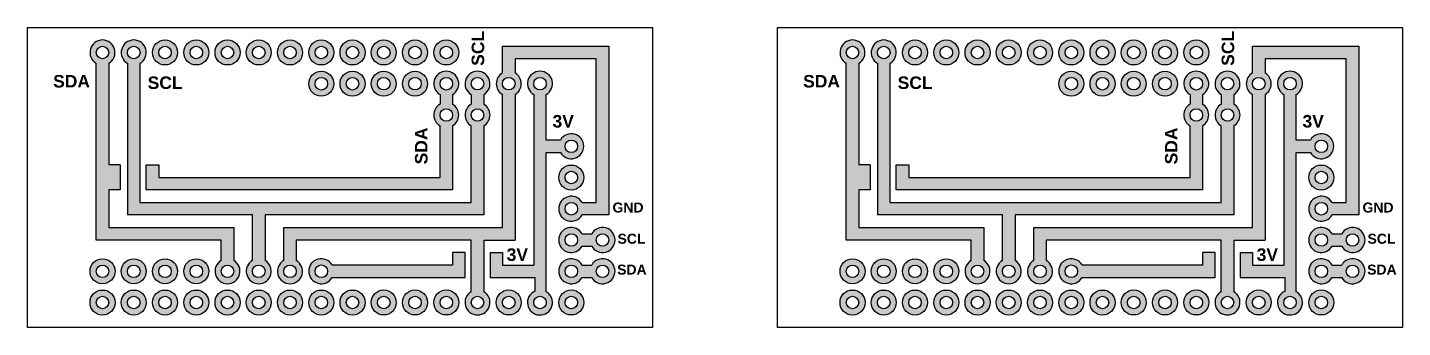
# Model space of a CAD drawing. Header units: millimetres. Extents: x 0 to 170, y -24 to 0.
# Drawn here: x 60 to 170, y -24 to 0 of the extents above; entities that cross this region are included whole.
import ezdxf

# ---------------------------------------------------------------- set-up
doc = ezdxf.new("R2010")
doc.units = ezdxf.units.MM
doc.layers.get('0').update_dxf_attribs({"lineweight": 25, "true_color": 0x000000})
doc.layers.add('b', color=7, linetype='Continuous', lineweight=25, true_color=0x000000)
doc.layers.add('text', color=7, linetype='Continuous', lineweight=25, true_color=0x000000)
doc.styles.add('textstyle10', font='')
doc.styles.add('textstyle11', font='')
doc.styles.add('textstyle12', font='')
doc.styles.add('textstyle13', font='')
doc.styles.add('textstyle14', font='')
doc.styles.add('textstyle15', font='')
doc.styles.add('textstyle16', font='')
doc.styles.add('textstyle17', font='')
doc.styles.add('textstyle18', font='')
doc.styles.add('textstyle19', font='')
doc.styles.add('textstyle2', font='')
doc.styles.add('textstyle3', font='')
doc.styles.add('textstyle4', font='')
doc.styles.add('textstyle5', font='')
doc.styles.add('textstyle6', font='')
doc.styles.add('textstyle7', font='')
doc.styles.add('textstyle8', font='')
doc.styles.add('textstyle9', font='')
doc.styles.get('textstyle10').set_extended_font_data('Liberation Sans', bold=True)
doc.styles.get('textstyle11').set_extended_font_data('Liberation Sans', bold=True)
doc.styles.get('textstyle12').set_extended_font_data('Liberation Sans', bold=True)
doc.styles.get('textstyle13').set_extended_font_data('Liberation Sans', bold=True)
doc.styles.get('textstyle14').set_extended_font_data('Liberation Sans', bold=True)
doc.styles.get('textstyle15').set_extended_font_data('Liberation Sans', bold=True)
doc.styles.get('textstyle16').set_extended_font_data('Liberation Sans', bold=True)
doc.styles.get('textstyle17').set_extended_font_data('Liberation Sans', bold=True)
doc.styles.get('textstyle18').set_extended_font_data('Liberation Sans', bold=True)
doc.styles.get('textstyle19').set_extended_font_data('Liberation Sans', bold=True)
doc.styles.get('textstyle2').set_extended_font_data('Liberation Sans', bold=True)
doc.styles.get('textstyle3').set_extended_font_data('Liberation Sans', bold=True)
doc.styles.get('textstyle4').set_extended_font_data('Liberation Sans', bold=True)
doc.styles.get('textstyle5').set_extended_font_data('Liberation Sans', bold=True)
doc.styles.get('textstyle6').set_extended_font_data('Liberation Sans', bold=True)
doc.styles.get('textstyle7').set_extended_font_data('Liberation Sans', bold=True)
doc.styles.get('textstyle8').set_extended_font_data('Liberation Sans', bold=True)
doc.styles.get('textstyle9').set_extended_font_data('Liberation Sans', bold=True)

msp = doc.modelspace()

# ---------------------------------------------------------------- hatches: boundary and pattern name
at = {"layer": 'b'}
h = msp.add_hatch(color=256, dxfattribs=at)
edge = h.paths.add_edge_path()
edge.add_line((94, -5.366025403784438), (94, -6.133974596215562))
edge.add_arc((93.5, -7), 1, 300, 60, ccw=False)
edge.add_line((94, -7.866025403784438), (94, -12.999999999999998))
edge.add_line((94, -12.999999999999996), (69.5, -12.999999999999998))
edge.add_line((69.5, -12.999999999999998), (69.5, -10.999999999999998))
edge.add_line((69.5, -10.999999999999998), (70.5, -10.999999999999998))
edge.add_line((70.5, -10.999999999999998), (70.5, -11.999999999999998))
edge.add_line((70.5, -11.999999999999998), (93, -11.999999999999996))
edge.add_line((93, -11.999999999999998), (93, -7.8660254037844375))
edge.add_arc((93.5, -7), 1, 120, 239.99999999999994, ccw=False)
edge.add_line((93, -6.133974596215562), (93, -5.366025403784438))
edge.add_arc((93.5, -4.5), 1, 300, 240, ccw=False)
edge = h.paths.add_edge_path()
edge.add_line((95.5, -17), (81.5, -17))
edge.add_line((81.5, -17), (81.5, -18.63397459621556))
edge.add_arc((81, -19.5), 1, 120.00000000000006, 60.00000000000023, ccw=False)
edge.add_line((80.5, -18.633974596215563), (80.5, -15.999999999999998))
edge.add_line((80.5, -15.999999999999998), (98, -15.999999999999998))
edge.add_line((98, -15.999999999999998), (98, -5.3660254037844375))
edge.add_arc((98.5, -4.499999999999999), 1, 119.99999999999997, 239.99999999999983, ccw=False)
edge.add_line((98, -3.6339745962155607), (98, -1.4999999999999998))
edge.add_line((98, -1.4999999999999998), (106.5, -1.4999999999999998))
edge.add_line((106.5, -1.4999999999999998), (106.5, -14.999999999999998))
edge.add_line((106.5, -14.999999999999998), (104.36602540378443, -14.999999999999998))
edge.add_arc((103.5, -14.5), 1, 30.00000000000034, 330.0000000000001, ccw=False)
edge.add_line((104.36602540378442, -13.999999999999996), (105.5, -14))
edge.add_line((105.5, -14), (105.5, -2.5))
edge.add_line((105.5, -2.5), (99, -2.5))
edge.add_line((99, -2.5), (99, -3.6339745962155603))
edge.add_arc((98.5, -4.499999999999999), 1, 300, 60, ccw=False)
edge.add_line((99, -5.3660254037844375), (99, -17))
edge.add_line((99, -17), (96.5, -17))
edge.add_line((96.5, -17), (96.5, -21.133974596215555))
edge.add_arc((96, -21.999999999999996), 1, 120.00000000000006, 60.00000000000006, ccw=False)
edge.add_line((95.5, -21.13397459621556), (95.5, -17))
edge = h.paths.add_edge_path()
edge.add_line((79, -14.999999999999996), (79, -18.633974596215563))
edge.add_arc((78.5, -19.5), 1, 120.00000000000006, 59.999999999999886, ccw=False)
edge.add_line((78, -18.633974596215563), (78, -15.499999999999998))
edge.add_line((78, -15.499999999999998), (78, -14.999999999999998))
edge.add_line((78, -14.999999999999998), (68, -14.999999999999996))
edge.add_line((68, -14.999999999999998), (68, -2.866025403784438))
edge.add_arc((68.5, -2), 1, 299.99999999999994, 239.99999999999994, ccw=False)
edge.add_line((69, -2.8660254037843895), (69, -13.999999999999998))
edge.add_line((69, -13.999999999999998), (95.5, -13.999999999999998))
edge.add_line((95.5, -13.999999999999998), (95.5, -7.86602540378444))
edge.add_arc((96, -6.999999999999999), 1, 120, 239.99999999999994, ccw=False)
edge.add_line((95.5, -6.133974596215561), (95.5, -5.3660254037844375))
edge.add_arc((96, -4.499999999999999), 1, 300, 240, ccw=False)
edge.add_line((96.5, -5.3660254037844375), (96.5, -6.133974596215561))
edge.add_arc((96, -6.999999999999999), 1, 300, 60, ccw=False)
edge.add_line((96.5, -7.866025403784437), (96.5, -14.999999999999998))
edge.add_line((96.5, -14.999999999999998), (79, -14.999999999999998))
edge = h.paths.add_edge_path()
edge.add_arc((76, -19.5), 1, 120.00000000000011, 59.999999999999964)
edge.add_line((76.5, -18.633974596215563), (76.5, -15.999999999999998))
edge.add_line((76.5, -15.999999999999998), (66.5, -15.999999999999998))
edge.add_line((66.5, -15.999999999999998), (66.5, -12.999999999999996))
edge.add_line((66.5, -12.999999999999998), (67.4, -12.999999999999998))
edge.add_line((67.4, -12.999999999999998), (67.4, -10.999999999999998))
edge.add_line((67.4, -10.999999999999998), (66.5, -10.999999999999998))
edge.add_line((66.5, -10.999999999999998), (66.5, -2.866025403784438))
edge.add_arc((66, -2), 1, 300, 239.99999999999994)
edge.add_line((65.5, -2.8660254037844286), (65.5, -17))
edge.add_line((65.5, -17), (75.5, -17))
edge.add_line((75.5, -17), (75.5, -18.633974596215563))
edge = h.paths.add_edge_path()
edge.add_line((94, -18), (94, -19))
edge.add_line((94, -19), (84.36602540378442, -19))
edge.add_arc((83.5, -19.499999999999996), 1, 29.999999999999954, 329.99999999999983)
edge.add_line((84.36602540378443, -20), (95, -20))
edge.add_line((95, -20), (95, -18))
edge.add_line((95, -18), (94, -18))
edge = h.paths.add_edge_path()
edge.add_arc((66, -22), 1, 0, 360)
edge = h.paths.add_edge_path()
edge.add_arc((68.5, -22), 0.5, 0, 360)
edge = h.paths.add_edge_path()
edge.add_arc((68.5, -1.9999999999999998), 0.5, 0, 360)
edge = h.paths.add_edge_path()
edge.add_arc((66, -22), 0.5, 0, 360)
edge = h.paths.add_edge_path()
edge.add_arc((66, -2), 0.5, 0, 360)
edge = h.paths.add_edge_path()
edge.add_arc((78.5, -22), 0.5, 0, 360)
edge = h.paths.add_edge_path()
edge.add_arc((78.5, -1.999999999999999), 0.5, 0, 360)
edge = h.paths.add_edge_path()
edge.add_arc((76, -22), 0.5, 0, 360)
edge = h.paths.add_edge_path()
edge.add_arc((76, -1.9999999999999991), 0.5, 0, 360)
edge = h.paths.add_edge_path()
edge.add_arc((73.5, -22), 0.5, 0, 360)
edge = h.paths.add_edge_path()
edge.add_arc((73.5, -1.9999999999999993), 0.5, 0, 360)
edge = h.paths.add_edge_path()
edge.add_arc((71, -22), 0.5, 0, 360)
edge = h.paths.add_edge_path()
edge.add_arc((71, -1.9999999999999996), 0.5, 0, 360)
edge = h.paths.add_edge_path()
edge.add_line((98, -19), (100.5, -19))
edge.add_line((100.5, -19), (100.5, -5.366025403784433))
edge.add_arc((101, -4.499999999999998), 1, 299.99999999999955, 239.99999999999955, ccw=False)
edge.add_line((101.5, -5.3660254037844375), (101.5, -9))
edge.add_line((101.5, -9), (102.63397459621555, -9))
edge.add_arc((103.5, -9.5), 1, 209.99999999999991, 150.00000000000006, ccw=False)
edge.add_line((102.63397459621555, -10), (101.5, -10))
edge.add_line((101.5, -10), (101.5, -20))
edge.add_line((101.5, -20), (101.5, -21.13397459621556))
edge.add_arc((101, -21.999999999999996), 1, 113.57817847820218, 60, ccw=False)
edge.add_line((100.6, -21.08348486100883), (100.6, -20))
edge.add_line((100.6, -19.999999999999996), (97, -20))
edge.add_line((97, -20), (97, -18))
edge.add_line((97, -18), (98, -18))
edge.add_line((98, -18), (98, -19))
edge = h.paths.add_edge_path()
edge.add_arc((103.5, -21.999999999999996), 1, 0, 360)
edge = h.paths.add_edge_path()
edge.add_arc((98.5, -21.999999999999996), 1, 0, 360)
edge = h.paths.add_edge_path()
edge.add_arc((96, -6.999999999999999), 0.5, 0, 360)
edge = h.paths.add_edge_path()
edge.add_arc((73.5, -22), 1, 0, 360)
edge = h.paths.add_edge_path()
edge.add_arc((71, -22), 1, 0, 360)
edge = h.paths.add_edge_path()
edge.add_arc((68.5, -22), 1, 0, 360)
edge = h.paths.add_edge_path()
edge.add_arc((93.5, -1.9999999999999973), 1, 0, 360)
edge = h.paths.add_edge_path()
edge.add_arc((106, -19.5), 1, 209.99999999999994, 150.00000000000009)
edge.add_line((105.13397459621555, -19), (104.36602540378443, -19))
edge.add_arc((103.5, -19.5), 1, 29.99999999999993, 330.00000000000006)
edge.add_line((104.36602540378443, -20), (105.13397459621555, -20))
edge = h.paths.add_edge_path()
edge.add_arc((91, -1.9999999999999978), 1, 0, 360)
edge = h.paths.add_edge_path()
edge.add_arc((88.5, -1.9999999999999982), 1, 0, 360)
edge = h.paths.add_edge_path()
edge.add_arc((106, -17), 1, 209.99999999999994, 150.00000000000009)
edge.add_line((105.13397459621555, -16.5), (104.36602540378443, -16.5))
edge.add_arc((103.5, -17), 1, 29.99999999999993, 330.00000000000006)
edge.add_line((104.36602540378443, -17.5), (105.13397459621555, -17.5))
edge = h.paths.add_edge_path()
edge.add_arc((86, -1.9999999999999982), 1, 0, 360)
edge = h.paths.add_edge_path()
edge.add_arc((93.5, -21.999999999999996), 1, 0, 360)
edge = h.paths.add_edge_path()
edge.add_arc((91, -21.999999999999996), 1, 0, 360)
edge = h.paths.add_edge_path()
edge.add_arc((88.5, -21.999999999999996), 1, 0, 360)
edge = h.paths.add_edge_path()
edge.add_arc((86, -22), 1, 0, 360)
edge = h.paths.add_edge_path()
edge.add_arc((83.5, -22), 1, 0, 360)
edge = h.paths.add_edge_path()
edge.add_arc((81, -22), 1, 0, 360)
edge = h.paths.add_edge_path()
edge.add_arc((78.5, -22), 1, 0, 360)
edge = h.paths.add_edge_path()
edge.add_arc((76, -22), 1, 0, 360)
edge = h.paths.add_edge_path()
edge.add_arc((106, -17), 0.5, 0, 360)
edge = h.paths.add_edge_path()
edge.add_arc((106, -19.5), 0.5, 0, 360)
edge = h.paths.add_edge_path()
edge.add_arc((103.5, -21.999999999999996), 0.5, 0, 360)
edge = h.paths.add_edge_path()
edge.add_arc((83.5, -1.9999999999999982), 1, 0, 360)
edge = h.paths.add_edge_path()
edge.add_arc((81, -1.9999999999999987), 1, 0, 360)
edge = h.paths.add_edge_path()
edge.add_arc((78.5, -1.9999999999999991), 1, 0, 360)
edge = h.paths.add_edge_path()
edge.add_arc((76, -1.9999999999999991), 1, 0, 360)
edge = h.paths.add_edge_path()
edge.add_arc((73.5, -1.9999999999999991), 1, 0, 360)
edge = h.paths.add_edge_path()
edge.add_arc((71, -1.9999999999999996), 1, 0, 360)
edge = h.paths.add_edge_path()
edge.add_arc((88.5, -21.999999999999996), 0.5, 0, 360)
edge = h.paths.add_edge_path()
edge.add_arc((88.5, -1.999999999999998), 0.5, 0, 360)
edge = h.paths.add_edge_path()
edge.add_arc((86, -22), 0.5, 0, 360)
edge = h.paths.add_edge_path()
edge.add_arc((86, -1.9999999999999982), 0.5, 0, 360)
edge = h.paths.add_edge_path()
edge.add_arc((83.5, -22), 0.5, 0, 360)
edge = h.paths.add_edge_path()
edge.add_arc((83.5, -1.9999999999999984), 0.5, 0, 360)
edge = h.paths.add_edge_path()
edge.add_arc((81, -22), 0.5, 0, 360)
edge = h.paths.add_edge_path()
edge.add_arc((81, -1.9999999999999987), 0.5, 0, 360)
edge = h.paths.add_edge_path()
edge.add_arc((101, -21.999999999999996), 0.5, 0, 360)
edge = h.paths.add_edge_path()
edge.add_arc((98.5, -21.999999999999996), 0.5, 0, 360)
edge = h.paths.add_edge_path()
edge.add_arc((96, -21.999999999999996), 0.5, 0, 360)
edge = h.paths.add_edge_path()
edge.add_arc((93.5, -21.999999999999996), 0.5, 0, 360)
edge = h.paths.add_edge_path()
edge.add_arc((93.5, -1.9999999999999976), 0.5, 0, 360)
edge = h.paths.add_edge_path()
edge.add_arc((91, -21.999999999999996), 0.5, 0, 360)
edge = h.paths.add_edge_path()
edge.add_arc((91, -1.9999999999999978), 0.5, 0, 360)
edge = h.paths.add_edge_path()
edge.add_arc((103.5, -9.5), 0.5, 0, 360)
edge = h.paths.add_edge_path()
edge.add_arc((103.5, -12), 0.5, 0, 360)
edge = h.paths.add_edge_path()
edge.add_arc((103.5, -14.5), 0.5, 0, 360)
edge = h.paths.add_edge_path()
edge.add_arc((103.5, -17), 0.5, 0, 360)
edge = h.paths.add_edge_path()
edge.add_arc((103.5, -19.5), 0.5, 0, 360)
edge = h.paths.add_edge_path()
edge.add_arc((103.5, -12), 1, 0, 360)
edge = h.paths.add_edge_path()
edge.add_arc((73.5, -19.5), 1, 0, 360)
edge = h.paths.add_edge_path()
edge.add_arc((71, -19.5), 1, 0, 360)
edge = h.paths.add_edge_path()
edge.add_arc((68.5, -19.5), 1, 0, 360)
edge = h.paths.add_edge_path()
edge.add_arc((68.5, -19.5), 0.5, 0, 360)
edge = h.paths.add_edge_path()
edge.add_arc((91, -4.499999999999999), 1, 0, 360)
edge = h.paths.add_edge_path()
edge.add_arc((88.5, -4.499999999999999), 1, 0, 360)
edge = h.paths.add_edge_path()
edge.add_arc((86, -4.5), 1, 0, 360)
edge = h.paths.add_edge_path()
edge.add_arc((66, -19.5), 1, 0, 360)
edge = h.paths.add_edge_path()
edge.add_arc((66, -19.5), 0.5, 0, 360)
edge = h.paths.add_edge_path()
edge.add_arc((78.5, -19.5), 0.5, 0, 360)
edge = h.paths.add_edge_path()
edge.add_arc((76, -19.5), 0.5, 0, 360)
edge = h.paths.add_edge_path()
edge.add_arc((73.5, -19.5), 0.5, 0, 360)
edge = h.paths.add_edge_path()
edge.add_arc((71, -19.5), 0.5, 0, 360)
edge = h.paths.add_edge_path()
edge.add_arc((83.5, -19.499999999999996), 0.5, 0, 360)
edge = h.paths.add_edge_path()
edge.add_arc((81, -19.5), 0.5, 0, 360)
edge = h.paths.add_edge_path()
edge.add_arc((86, -4.5), 0.5, 0, 360)
edge = h.paths.add_edge_path()
edge.add_arc((93.5, -4.5), 0.5, 0, 360)
edge = h.paths.add_edge_path()
edge.add_arc((93.5, -7), 0.5, 0, 360)
edge = h.paths.add_edge_path()
edge.add_arc((83.5, -4.5), 1, 0, 360)
edge = h.paths.add_edge_path()
edge.add_arc((83.5, -4.5), 0.5, 0, 360)
edge = h.paths.add_edge_path()
edge.add_arc((96, -4.499999999999999), 0.5, 0, 360)
edge = h.paths.add_edge_path()
edge.add_arc((91, -4.499999999999999), 0.5, 0, 360)
edge = h.paths.add_edge_path()
edge.add_arc((88.5, -4.499999999999999), 0.5, 0, 360)
edge = h.paths.add_edge_path()
edge.add_arc((101, -4.499999999999998), 0.5, 0, 360)
edge = h.paths.add_edge_path()
edge.add_arc((98.5, -4.499999999999999), 0.5, 0, 360)
h = msp.add_hatch(color=256, dxfattribs=at)
edge = h.paths.add_edge_path()
edge.add_line((154, -5.366025403784438), (154, -6.133974596215562))
edge.add_arc((153.5, -7), 1, 300, 60, ccw=False)
edge.add_line((154, -7.866025403784438), (154, -12.999999999999998))
edge.add_line((154, -12.999999999999996), (129.5, -12.999999999999998))
edge.add_line((129.5, -12.999999999999998), (129.5, -10.999999999999998))
edge.add_line((129.5, -10.999999999999998), (130.5, -10.999999999999998))
edge.add_line((130.5, -10.999999999999998), (130.5, -11.999999999999998))
edge.add_line((130.5, -11.999999999999998), (153, -11.999999999999996))
edge.add_line((153, -11.999999999999998), (153, -7.8660254037844375))
edge.add_arc((153.5, -7), 1, 120, 239.99999999999994, ccw=False)
edge.add_line((153, -6.133974596215562), (153, -5.366025403784438))
edge.add_arc((153.5, -4.5), 1, 300, 240, ccw=False)
edge = h.paths.add_edge_path()
edge.add_line((155.5, -17), (141.5, -17))
edge.add_line((141.5, -17), (141.5, -18.63397459621556))
edge.add_arc((141, -19.5), 1, 120.00000000000006, 60.00000000000023, ccw=False)
edge.add_line((140.5, -18.633974596215563), (140.5, -15.999999999999998))
edge.add_line((140.5, -15.999999999999998), (158, -15.999999999999998))
edge.add_line((158, -15.999999999999998), (158, -5.3660254037844375))
edge.add_arc((158.5, -4.499999999999999), 1, 119.99999999999997, 239.99999999999983, ccw=False)
edge.add_line((158, -3.6339745962155607), (158, -1.4999999999999998))
edge.add_line((158, -1.4999999999999998), (166.5, -1.4999999999999998))
edge.add_line((166.5, -1.4999999999999998), (166.5, -14.999999999999998))
edge.add_line((166.5, -14.999999999999998), (164.36602540378442, -14.999999999999998))
edge.add_arc((163.5, -14.5), 1, 30.00000000000034, 330.0000000000001, ccw=False)
edge.add_line((164.36602540378442, -13.999999999999996), (165.5, -14))
edge.add_line((165.5, -14), (165.5, -2.5))
edge.add_line((165.5, -2.5), (159, -2.5))
edge.add_line((159, -2.5), (159, -3.6339745962155603))
edge.add_arc((158.5, -4.499999999999999), 1, 300, 60, ccw=False)
edge.add_line((159, -5.3660254037844375), (159, -17))
edge.add_line((159, -17), (156.5, -17))
edge.add_line((156.5, -17), (156.5, -21.133974596215555))
edge.add_arc((156, -21.999999999999996), 1, 120.00000000000006, 60.00000000000006, ccw=False)
edge.add_line((155.5, -21.13397459621556), (155.5, -17))
edge = h.paths.add_edge_path()
edge.add_line((139, -14.999999999999996), (139, -18.633974596215563))
edge.add_arc((138.5, -19.5), 1, 120.00000000000006, 59.999999999999886, ccw=False)
edge.add_line((138, -18.633974596215563), (138, -15.499999999999998))
edge.add_line((138, -15.499999999999998), (138, -14.999999999999998))
edge.add_line((138, -14.999999999999998), (128, -14.999999999999996))
edge.add_line((128, -14.999999999999998), (128, -2.866025403784438))
edge.add_arc((128.5, -2), 1, 299.99999999999994, 239.99999999999994, ccw=False)
edge.add_line((129, -2.8660254037843895), (129, -13.999999999999998))
edge.add_line((129, -13.999999999999998), (155.5, -13.999999999999998))
edge.add_line((155.5, -13.999999999999998), (155.5, -7.86602540378444))
edge.add_arc((156, -6.999999999999999), 1, 120, 239.99999999999994, ccw=False)
edge.add_line((155.5, -6.133974596215561), (155.5, -5.3660254037844375))
edge.add_arc((156, -4.499999999999999), 1, 300, 240, ccw=False)
edge.add_line((156.5, -5.3660254037844375), (156.5, -6.133974596215561))
edge.add_arc((156, -6.999999999999999), 1, 300, 60, ccw=False)
edge.add_line((156.5, -7.866025403784437), (156.5, -14.999999999999998))
edge.add_line((156.5, -14.999999999999998), (139, -14.999999999999998))
edge = h.paths.add_edge_path()
edge.add_arc((136, -19.5), 1, 120.00000000000011, 59.999999999999964)
edge.add_line((136.5, -18.633974596215563), (136.5, -15.999999999999998))
edge.add_line((136.5, -15.999999999999998), (126.5, -15.999999999999998))
edge.add_line((126.5, -15.999999999999998), (126.5, -12.999999999999996))
edge.add_line((126.5, -12.999999999999998), (127.4, -12.999999999999998))
edge.add_line((127.4, -12.999999999999998), (127.4, -10.999999999999998))
edge.add_line((127.4, -10.999999999999998), (126.5, -10.999999999999998))
edge.add_line((126.5, -10.999999999999998), (126.5, -2.866025403784438))
edge.add_arc((126, -2), 1, 300, 239.99999999999994)
edge.add_line((125.5, -2.8660254037844286), (125.5, -17))
edge.add_line((125.5, -17), (135.5, -17))
edge.add_line((135.5, -17), (135.5, -18.633974596215563))
edge = h.paths.add_edge_path()
edge.add_line((154, -18), (154, -19))
edge.add_line((154, -19), (144.36602540378442, -19))
edge.add_arc((143.5, -19.499999999999996), 1, 29.999999999999954, 329.99999999999983)
edge.add_line((144.36602540378445, -20), (155, -20))
edge.add_line((155, -20), (155, -18))
edge.add_line((155, -18), (154, -18))
edge = h.paths.add_edge_path()
edge.add_arc((126, -22), 1, 0, 360)
edge = h.paths.add_edge_path()
edge.add_arc((128.5, -22), 0.5, 0, 360)
edge = h.paths.add_edge_path()
edge.add_arc((128.5, -1.9999999999999998), 0.5, 0, 360)
edge = h.paths.add_edge_path()
edge.add_arc((126, -22), 0.5, 0, 360)
edge = h.paths.add_edge_path()
edge.add_arc((126, -2), 0.5, 0, 360)
edge = h.paths.add_edge_path()
edge.add_arc((138.5, -22), 0.5, 0, 360)
edge = h.paths.add_edge_path()
edge.add_arc((138.5, -1.999999999999999), 0.5, 0, 360)
edge = h.paths.add_edge_path()
edge.add_arc((136, -22), 0.5, 0, 360)
edge = h.paths.add_edge_path()
edge.add_arc((136, -1.9999999999999991), 0.5, 0, 360)
edge = h.paths.add_edge_path()
edge.add_arc((133.5, -22), 0.5, 0, 360)
edge = h.paths.add_edge_path()
edge.add_arc((133.5, -1.9999999999999993), 0.5, 0, 360)
edge = h.paths.add_edge_path()
edge.add_arc((131, -22), 0.5, 0, 360)
edge = h.paths.add_edge_path()
edge.add_arc((131, -1.9999999999999996), 0.5, 0, 360)
edge = h.paths.add_edge_path()
edge.add_line((158, -19), (160.5, -19))
edge.add_line((160.5, -19), (160.5, -5.366025403784433))
edge.add_arc((161, -4.499999999999998), 1, 299.99999999999955, 239.99999999999955, ccw=False)
edge.add_line((161.5, -5.3660254037844375), (161.5, -9))
edge.add_line((161.5, -9), (162.63397459621555, -9))
edge.add_arc((163.5, -9.5), 1, 209.99999999999991, 150.00000000000006, ccw=False)
edge.add_line((162.63397459621555, -10), (161.5, -10))
edge.add_line((161.5, -10), (161.5, -20))
edge.add_line((161.5, -20), (161.5, -21.13397459621556))
edge.add_arc((161, -21.999999999999996), 1, 113.57817847820218, 60, ccw=False)
edge.add_line((160.6, -21.08348486100883), (160.6, -20))
edge.add_line((160.6, -19.999999999999996), (157, -20))
edge.add_line((157, -20), (157, -18))
edge.add_line((157, -18), (158, -18))
edge.add_line((158, -18), (158, -19))
edge = h.paths.add_edge_path()
edge.add_arc((163.5, -21.999999999999996), 1, 0, 360)
edge = h.paths.add_edge_path()
edge.add_arc((158.5, -21.999999999999996), 1, 0, 360)
edge = h.paths.add_edge_path()
edge.add_arc((156, -6.999999999999999), 0.5, 0, 360)
edge = h.paths.add_edge_path()
edge.add_arc((133.5, -22), 1, 0, 360)
edge = h.paths.add_edge_path()
edge.add_arc((131, -22), 1, 0, 360)
edge = h.paths.add_edge_path()
edge.add_arc((128.5, -22), 1, 0, 360)
edge = h.paths.add_edge_path()
edge.add_arc((153.5, -1.9999999999999973), 1, 0, 360)
edge = h.paths.add_edge_path()
edge.add_arc((166, -19.5), 1, 209.99999999999994, 150.00000000000009)
edge.add_line((165.13397459621555, -19), (164.36602540378442, -19))
edge.add_arc((163.5, -19.5), 1, 29.99999999999993, 330.00000000000006)
edge.add_line((164.36602540378442, -20), (165.13397459621555, -20))
edge = h.paths.add_edge_path()
edge.add_arc((151, -1.9999999999999978), 1, 0, 360)
edge = h.paths.add_edge_path()
edge.add_arc((148.5, -1.9999999999999982), 1, 0, 360)
edge = h.paths.add_edge_path()
edge.add_arc((166, -17), 1, 209.99999999999994, 150.00000000000009)
edge.add_line((165.13397459621555, -16.5), (164.36602540378442, -16.5))
edge.add_arc((163.5, -17), 1, 29.99999999999993, 330.00000000000006)
edge.add_line((164.36602540378442, -17.5), (165.13397459621555, -17.5))
edge = h.paths.add_edge_path()
edge.add_arc((146, -1.9999999999999982), 1, 0, 360)
edge = h.paths.add_edge_path()
edge.add_arc((153.5, -21.999999999999996), 1, 0, 360)
edge = h.paths.add_edge_path()
edge.add_arc((151, -21.999999999999996), 1, 0, 360)
edge = h.paths.add_edge_path()
edge.add_arc((148.5, -21.999999999999996), 1, 0, 360)
edge = h.paths.add_edge_path()
edge.add_arc((146, -22), 1, 0, 360)
edge = h.paths.add_edge_path()
edge.add_arc((143.5, -22), 1, 0, 360)
edge = h.paths.add_edge_path()
edge.add_arc((141, -22), 1, 0, 360)
edge = h.paths.add_edge_path()
edge.add_arc((138.5, -22), 1, 0, 360)
edge = h.paths.add_edge_path()
edge.add_arc((136, -22), 1, 0, 360)
edge = h.paths.add_edge_path()
edge.add_arc((166, -17), 0.5, 0, 360)
edge = h.paths.add_edge_path()
edge.add_arc((166, -19.5), 0.5, 0, 360)
edge = h.paths.add_edge_path()
edge.add_arc((163.5, -21.999999999999996), 0.5, 0, 360)
edge = h.paths.add_edge_path()
edge.add_arc((143.5, -1.9999999999999982), 1, 0, 360)
edge = h.paths.add_edge_path()
edge.add_arc((141, -1.9999999999999987), 1, 0, 360)
edge = h.paths.add_edge_path()
edge.add_arc((138.5, -1.9999999999999991), 1, 0, 360)
edge = h.paths.add_edge_path()
edge.add_arc((136, -1.9999999999999991), 1, 0, 360)
edge = h.paths.add_edge_path()
edge.add_arc((133.5, -1.9999999999999991), 1, 0, 360)
edge = h.paths.add_edge_path()
edge.add_arc((131, -1.9999999999999996), 1, 0, 360)
edge = h.paths.add_edge_path()
edge.add_arc((148.5, -21.999999999999996), 0.5, 0, 360)
edge = h.paths.add_edge_path()
edge.add_arc((148.5, -1.999999999999998), 0.5, 0, 360)
edge = h.paths.add_edge_path()
edge.add_arc((146, -22), 0.5, 0, 360)
edge = h.paths.add_edge_path()
edge.add_arc((146, -1.9999999999999982), 0.5, 0, 360)
edge = h.paths.add_edge_path()
edge.add_arc((143.5, -22), 0.5, 0, 360)
edge = h.paths.add_edge_path()
edge.add_arc((143.5, -1.9999999999999984), 0.5, 0, 360)
edge = h.paths.add_edge_path()
edge.add_arc((141, -22), 0.5, 0, 360)
edge = h.paths.add_edge_path()
edge.add_arc((141, -1.9999999999999987), 0.5, 0, 360)
edge = h.paths.add_edge_path()
edge.add_arc((161, -21.999999999999996), 0.5, 0, 360)
edge = h.paths.add_edge_path()
edge.add_arc((158.5, -21.999999999999996), 0.5, 0, 360)
edge = h.paths.add_edge_path()
edge.add_arc((156, -21.999999999999996), 0.5, 0, 360)
edge = h.paths.add_edge_path()
edge.add_arc((153.5, -21.999999999999996), 0.5, 0, 360)
edge = h.paths.add_edge_path()
edge.add_arc((153.5, -1.9999999999999976), 0.5, 0, 360)
edge = h.paths.add_edge_path()
edge.add_arc((151, -21.999999999999996), 0.5, 0, 360)
edge = h.paths.add_edge_path()
edge.add_arc((151, -1.9999999999999978), 0.5, 0, 360)
edge = h.paths.add_edge_path()
edge.add_arc((163.5, -9.5), 0.5, 0, 360)
edge = h.paths.add_edge_path()
edge.add_arc((163.5, -12), 0.5, 0, 360)
edge = h.paths.add_edge_path()
edge.add_arc((163.5, -14.5), 0.5, 0, 360)
edge = h.paths.add_edge_path()
edge.add_arc((163.5, -17), 0.5, 0, 360)
edge = h.paths.add_edge_path()
edge.add_arc((163.5, -19.5), 0.5, 0, 360)
edge = h.paths.add_edge_path()
edge.add_arc((163.5, -12), 1, 0, 360)
edge = h.paths.add_edge_path()
edge.add_arc((133.5, -19.5), 1, 0, 360)
edge = h.paths.add_edge_path()
edge.add_arc((131, -19.5), 1, 0, 360)
edge = h.paths.add_edge_path()
edge.add_arc((128.5, -19.5), 1, 0, 360)
edge = h.paths.add_edge_path()
edge.add_arc((128.5, -19.5), 0.5, 0, 360)
edge = h.paths.add_edge_path()
edge.add_arc((151, -4.499999999999999), 1, 0, 360)
edge = h.paths.add_edge_path()
edge.add_arc((148.5, -4.499999999999999), 1, 0, 360)
edge = h.paths.add_edge_path()
edge.add_arc((146, -4.5), 1, 0, 360)
edge = h.paths.add_edge_path()
edge.add_arc((126, -19.5), 1, 0, 360)
edge = h.paths.add_edge_path()
edge.add_arc((126, -19.5), 0.5, 0, 360)
edge = h.paths.add_edge_path()
edge.add_arc((138.5, -19.5), 0.5, 0, 360)
edge = h.paths.add_edge_path()
edge.add_arc((136, -19.5), 0.5, 0, 360)
edge = h.paths.add_edge_path()
edge.add_arc((133.5, -19.5), 0.5, 0, 360)
edge = h.paths.add_edge_path()
edge.add_arc((131, -19.5), 0.5, 0, 360)
edge = h.paths.add_edge_path()
edge.add_arc((143.5, -19.499999999999996), 0.5, 0, 360)
edge = h.paths.add_edge_path()
edge.add_arc((141, -19.5), 0.5, 0, 360)
edge = h.paths.add_edge_path()
edge.add_arc((146, -4.5), 0.5, 0, 360)
edge = h.paths.add_edge_path()
edge.add_arc((153.5, -4.5), 0.5, 0, 360)
edge = h.paths.add_edge_path()
edge.add_arc((153.5, -7), 0.5, 0, 360)
edge = h.paths.add_edge_path()
edge.add_arc((143.5, -4.5), 1, 0, 360)
edge = h.paths.add_edge_path()
edge.add_arc((143.5, -4.5), 0.5, 0, 360)
edge = h.paths.add_edge_path()
edge.add_arc((156, -4.499999999999999), 0.5, 0, 360)
edge = h.paths.add_edge_path()
edge.add_arc((151, -4.499999999999999), 0.5, 0, 360)
edge = h.paths.add_edge_path()
edge.add_arc((148.5, -4.499999999999999), 0.5, 0, 360)
edge = h.paths.add_edge_path()
edge.add_arc((161, -4.499999999999998), 0.5, 0, 360)
edge = h.paths.add_edge_path()
edge.add_arc((158.5, -4.499999999999999), 0.5, 0, 360)

# ---------------------------------------------------------------- linework, layer by layer
for p, q in [((60, 0), (110, 0)), ((60, -24), (60, 0)), ((110, 0), (110, -24)), ((120, 0), (170, 0)), ((120, -24), (120, 0)), ((170, 0), (170, -24)), ((110, -24), (60, -24)), ((170, -24), (120, -24))]:
    msp.add_line(p, q)
for p, q in [((98, -3.6339745962155607), (98, -1.4999999999999998)), ((98, -1.4999999999999998), (106.5, -1.4999999999999998)), ((106.5, -1.4999999999999998), (106.5, -14.999999999999998)), ((158, -3.6339745962155607), (158, -1.4999999999999998)), ((158, -1.4999999999999998), (166.5, -1.4999999999999998)), ((166.5, -1.4999999999999998), (166.5, -14.999999999999998)), ((65.5, -17), (65.5, -2.8660254037844286)), ((66.5, -2.866025403784438), (66.5, -10.999999999999998)), ((68, -2.866025403784438), (68, -14.999999999999998)), ((69, -13.999999999999998), (69, -2.8660254037843895)), ((105.5, -2.5), (99, -2.5)), ((99, -2.5), (99, -3.6339745962155603)), ((105.5, -14), (105.5, -2.5)), ((125.5, -17), (125.5, -2.8660254037844286)), ((126.5, -2.866025403784438), (126.5, -10.999999999999998)), ((128, -2.866025403784438), (128, -14.999999999999998)), ((129, -13.999999999999998), (129, -2.8660254037843895)), ((165.5, -2.5), (159, -2.5)), ((159, -2.5), (159, -3.6339745962155603)), ((165.5, -14), (165.5, -2.5)), ((93, -5.366025403784438), (93, -6.133974596215562)), ((94, -5.366025403784438), (94, -6.133974596215562)), ((95.5, -5.3660254037844375), (95.5, -6.133974596215561)), ((96.5, -5.3660254037844375), (96.5, -6.133974596215561)), ((98, -15.999999999999998), (98, -5.3660254037844375)), ((99, -5.3660254037844375), (99, -17)), ((100.5, -5.366025403784433), (100.5, -19)), ((101.5, -9), (101.5, -5.3660254037844375)), ((153, -5.366025403784438), (153, -6.133974596215562)), ((154, -5.366025403784438), (154, -6.133974596215562)), ((155.5, -5.3660254037844375), (155.5, -6.133974596215561)), ((156.5, -5.3660254037844375), (156.5, -6.133974596215561)), ((158, -15.999999999999998), (158, -5.3660254037844375)), ((159, -5.3660254037844375), (159, -17)), ((160.5, -5.366025403784433), (160.5, -19)), ((161.5, -9), (161.5, -5.3660254037844375)), ((93, -11.999999999999998), (93, -7.8660254037844375)), ((94, -7.866025403784438), (94, -12.999999999999998)), ((95.5, -13.999999999999998), (95.5, -7.86602540378444)), ((96.5, -7.866025403784437), (96.5, -14.999999999999998)), ((153, -11.999999999999998), (153, -7.8660254037844375)), ((154, -7.866025403784438), (154, -12.999999999999998)), ((155.5, -13.999999999999998), (155.5, -7.86602540378444)), ((156.5, -7.866025403784437), (156.5, -14.999999999999998)), ((102.63397459621555, -9), (101.5, -9)), ((162.63397459621555, -9), (161.5, -9)), ((67.4, -10.999999999999998), (66.5, -10.999999999999998)), ((67.4, -10.999999999999998), (67.4, -12.999999999999998)), ((69.5, -12.999999999999998), (69.5, -10.999999999999998)), ((69.5, -10.999999999999998), (70.5, -10.999999999999998)), ((70.5, -10.999999999999998), (70.5, -11.999999999999998)), ((101.5, -20), (101.5, -10)), ((101.5, -10), (102.63397459621555, -10)), ((127.4, -10.999999999999998), (126.5, -10.999999999999998)), ((127.4, -10.999999999999998), (127.4, -12.999999999999998)), ((129.5, -12.999999999999998), (129.5, -10.999999999999998)), ((129.5, -10.999999999999998), (130.5, -10.999999999999998)), ((130.5, -10.999999999999998), (130.5, -11.999999999999998)), ((161.5, -20), (161.5, -10)), ((161.5, -10), (162.63397459621555, -10)), ((70.5, -11.999999999999998), (93, -11.999999999999996)), ((130.5, -11.999999999999998), (153, -11.999999999999996)), ((66.5, -12.999999999999996), (66.5, -15.999999999999998)), ((67.4, -12.999999999999998), (66.5, -12.999999999999998)), ((94, -12.999999999999996), (69.5, -12.999999999999998)), ((126.5, -12.999999999999996), (126.5, -15.999999999999998)), ((127.4, -12.999999999999998), (126.5, -12.999999999999998)), ((154, -12.999999999999996), (129.5, -12.999999999999998)), ((69, -13.999999999999998), (95.5, -13.999999999999998)), ((104.36602540378442, -13.999999999999996), (105.5, -14)), ((129, -13.999999999999998), (155.5, -13.999999999999998)), ((164.36602540378442, -13.999999999999996), (165.5, -14)), ((78, -14.999999999999998), (68, -14.999999999999996)), ((78, -15.499999999999998), (78, -14.999999999999998)), ((79, -14.999999999999996), (79, -18.633974596215563)), ((96.5, -14.999999999999998), (79, -14.999999999999998)), ((106.5, -14.999999999999998), (104.36602540378443, -14.999999999999998)), ((138, -14.999999999999998), (128, -14.999999999999996)), ((138, -15.499999999999998), (138, -14.999999999999998)), ((139, -14.999999999999996), (139, -18.633974596215563)), ((156.5, -14.999999999999998), (139, -14.999999999999998)), ((166.5, -14.999999999999998), (164.36602540378442, -14.999999999999998)), ((66.5, -15.999999999999998), (76.5, -15.999999999999998)), ((76.5, -15.999999999999998), (76.5, -18.633974596215563)), ((78, -18.633974596215563), (78, -15.499999999999998)), ((80.5, -18.633974596215563), (80.5, -15.999999999999998)), ((80.5, -15.999999999999998), (98, -15.999999999999998)), ((104.36602540378443, -16.5), (105.13397459621555, -16.5)), ((126.5, -15.999999999999998), (136.5, -15.999999999999998)), ((136.5, -15.999999999999998), (136.5, -18.633974596215563)), ((138, -18.633974596215563), (138, -15.499999999999998)), ((140.5, -18.633974596215563), (140.5, -15.999999999999998)), ((140.5, -15.999999999999998), (158, -15.999999999999998)), ((164.36602540378442, -16.5), (165.13397459621555, -16.5)), ((75.5, -17), (65.5, -17)), ((75.5, -18.633974596215563), (75.5, -17)), ((95.5, -17), (81.5, -17)), ((81.5, -17), (81.5, -18.63397459621556)), ((95.5, -21.13397459621556), (95.5, -17)), ((96.5, -17), (96.5, -21.133974596215555)), ((96.5, -17), (99, -17)), ((104.36602540378443, -17.5), (105.13397459621555, -17.5)), ((135.5, -17), (125.5, -17)), ((135.5, -18.633974596215563), (135.5, -17)), ((155.5, -17), (141.5, -17)), ((141.5, -17), (141.5, -18.63397459621556)), ((155.5, -21.13397459621556), (155.5, -17)), ((156.5, -17), (156.5, -21.133974596215555)), ((156.5, -17), (159, -17)), ((164.36602540378442, -17.5), (165.13397459621555, -17.5)), ((95, -18), (94, -18)), ((94, -18), (94, -19)), ((95, -20), (95, -18)), ((97, -18), (97, -20)), ((97, -18), (98, -18)), ((98, -18), (98, -19)), ((155, -18), (154, -18)), ((154, -18), (154, -19)), ((155, -20), (155, -18)), ((157, -18), (157, -20)), ((157, -18), (158, -18)), ((158, -18), (158, -19)), ((94, -19), (84.36602540378442, -19)), ((98, -19), (100.5, -19)), ((104.36602540378443, -19), (105.13397459621555, -19)), ((154, -19), (144.36602540378442, -19)), ((158, -19), (160.5, -19)), ((164.36602540378442, -19), (165.13397459621555, -19)), ((84.36602540378443, -20), (95, -20)), ((97, -20), (100.6, -19.999999999999996)), ((100.6, -21.08348486100883), (100.6, -20)), ((101.5, -21.13397459621556), (101.5, -20)), ((104.36602540378443, -20), (105.13397459621555, -20)), ((144.36602540378445, -20), (155, -20)), ((157, -20), (160.6, -19.999999999999996)), ((160.6, -21.08348486100883), (160.6, -20)), ((161.5, -21.13397459621556), (161.5, -20)), ((164.36602540378442, -20), (165.13397459621555, -20))]:
    msp.add_line(p, q, dxfattribs=at)
for centre, radius in [((71, -1.9999999999999996), 1), ((73.5, -1.9999999999999991), 1), ((76, -1.9999999999999991), 1), ((78.5, -1.9999999999999991), 1), ((81, -1.9999999999999987), 1), ((83.5, -1.9999999999999982), 1), ((86, -1.9999999999999982), 1), ((88.5, -1.9999999999999982), 1), ((91, -1.9999999999999978), 1), ((93.5, -1.9999999999999973), 1), ((131, -1.9999999999999996), 1), ((133.5, -1.9999999999999991), 1), ((136, -1.9999999999999991), 1), ((138.5, -1.9999999999999991), 1), ((141, -1.9999999999999987), 1), ((143.5, -1.9999999999999982), 1), ((146, -1.9999999999999982), 1), ((148.5, -1.9999999999999982), 1), ((151, -1.9999999999999978), 1), ((153.5, -1.9999999999999973), 1), ((66, -2), 0.5), ((68.5, -1.9999999999999998), 0.5), ((71, -1.9999999999999996), 0.5), ((73.5, -1.9999999999999993), 0.5), ((76, -1.9999999999999991), 0.5), ((78.5, -1.999999999999999), 0.5), ((81, -1.9999999999999987), 0.5), ((83.5, -1.9999999999999984), 0.5), ((86, -1.9999999999999982), 0.5), ((88.5, -1.999999999999998), 0.5), ((91, -1.9999999999999978), 0.5), ((93.5, -1.9999999999999976), 0.5), ((126, -2), 0.5), ((128.5, -1.9999999999999998), 0.5), ((131, -1.9999999999999996), 0.5), ((133.5, -1.9999999999999993), 0.5), ((136, -1.9999999999999991), 0.5), ((138.5, -1.999999999999999), 0.5), ((141, -1.9999999999999987), 0.5), ((143.5, -1.9999999999999984), 0.5), ((146, -1.9999999999999982), 0.5), ((148.5, -1.999999999999998), 0.5), ((151, -1.9999999999999978), 0.5), ((153.5, -1.9999999999999976), 0.5), ((83.5, -4.5), 1), ((83.5, -4.5), 0.5), ((86, -4.5), 1), ((86, -4.5), 0.5), ((88.5, -4.499999999999999), 1), ((88.5, -4.499999999999999), 0.5), ((91, -4.499999999999999), 1), ((91, -4.499999999999999), 0.5), ((93.5, -4.5), 0.5), ((96, -4.499999999999999), 0.5), ((98.5, -4.499999999999999), 0.5), ((101, -4.499999999999998), 0.5), ((143.5, -4.5), 1), ((143.5, -4.5), 0.5), ((146, -4.5), 1), ((146, -4.5), 0.5), ((148.5, -4.499999999999999), 1), ((148.5, -4.499999999999999), 0.5), ((151, -4.499999999999999), 1), ((151, -4.499999999999999), 0.5), ((153.5, -4.5), 0.5), ((156, -4.499999999999999), 0.5), ((158.5, -4.499999999999999), 0.5), ((161, -4.499999999999998), 0.5), ((93.5, -7), 0.5), ((96, -6.999999999999999), 0.5), ((153.5, -7), 0.5), ((156, -6.999999999999999), 0.5), ((103.5, -9.5), 0.5), ((163.5, -9.5), 0.5), ((103.5, -12), 1), ((163.5, -12), 1), ((103.5, -12), 0.5), ((163.5, -12), 0.5), ((103.5, -14.5), 0.5), ((163.5, -14.5), 0.5), ((103.5, -17), 0.5), ((106, -17), 0.5), ((163.5, -17), 0.5), ((166, -17), 0.5), ((66, -19.5), 1), ((68.5, -19.5), 1), ((71, -19.5), 1), ((73.5, -19.5), 1), ((126, -19.5), 1), ((128.5, -19.5), 1), ((131, -19.5), 1), ((133.5, -19.5), 1), ((66, -19.5), 0.5), ((68.5, -19.5), 0.5), ((71, -19.5), 0.5), ((73.5, -19.5), 0.5), ((76, -19.5), 0.5), ((78.5, -19.5), 0.5), ((81, -19.5), 0.5), ((83.5, -19.499999999999996), 0.5), ((103.5, -19.5), 0.5), ((106, -19.5), 0.5), ((126, -19.5), 0.5), ((128.5, -19.5), 0.5), ((131, -19.5), 0.5), ((133.5, -19.5), 0.5), ((136, -19.5), 0.5), ((138.5, -19.5), 0.5), ((141, -19.5), 0.5), ((143.5, -19.499999999999996), 0.5), ((163.5, -19.5), 0.5), ((166, -19.5), 0.5), ((66, -22), 1), ((66, -22), 0.5), ((68.5, -22), 1), ((68.5, -22), 0.5), ((71, -22), 1), ((71, -22), 0.5), ((73.5, -22), 1), ((73.5, -22), 0.5), ((76, -22), 1), ((76, -22), 0.5), ((78.5, -22), 1), ((78.5, -22), 0.5), ((81, -22), 1), ((81, -22), 0.5), ((83.5, -22), 1), ((83.5, -22), 0.5), ((86, -22), 1), ((86, -22), 0.5), ((88.5, -21.999999999999996), 1), ((88.5, -21.999999999999996), 0.5), ((91, -21.999999999999996), 1), ((91, -21.999999999999996), 0.5), ((93.5, -21.999999999999996), 1), ((93.5, -21.999999999999996), 0.5), ((96, -21.999999999999996), 0.5), ((98.5, -21.999999999999996), 1), ((98.5, -21.999999999999996), 0.5), ((101, -21.999999999999996), 0.5), ((103.5, -21.999999999999996), 1), ((103.5, -21.999999999999996), 0.5), ((126, -22), 1), ((126, -22), 0.5), ((128.5, -22), 1), ((128.5, -22), 0.5), ((131, -22), 1), ((131, -22), 0.5), ((133.5, -22), 1), ((133.5, -22), 0.5), ((136, -22), 1), ((136, -22), 0.5), ((138.5, -22), 1), ((138.5, -22), 0.5), ((141, -22), 1), ((141, -22), 0.5), ((143.5, -22), 1), ((143.5, -22), 0.5), ((146, -22), 1), ((146, -22), 0.5), ((148.5, -21.999999999999996), 1), ((148.5, -21.999999999999996), 0.5), ((151, -21.999999999999996), 1), ((151, -21.999999999999996), 0.5), ((153.5, -21.999999999999996), 1), ((153.5, -21.999999999999996), 0.5), ((156, -21.999999999999996), 0.5), ((158.5, -21.999999999999996), 1), ((158.5, -21.999999999999996), 0.5), ((161, -21.999999999999996), 0.5), ((163.5, -21.999999999999996), 1), ((163.5, -21.999999999999996), 0.5)]:
    msp.add_circle(centre, radius, dxfattribs=at)
for centre, start, end in [((66, -2), 300, 239.99999999999994), ((68.5, -2), 300, 239.99999999999994), ((126, -2), 300, 239.99999999999994), ((128.5, -2), 300, 239.99999999999994), ((93.5, -4.5), 300, 240), ((96, -4.499999999999999), 300, 240), ((98.5, -4.499999999999999), 120, 239.99999999999983), ((98.5, -4.499999999999999), 300, 60.00000000000001), ((101, -4.499999999999998), 299.99999999999955, 239.99999999999952), ((153.5, -4.5), 300, 240), ((156, -4.499999999999999), 300, 240), ((158.5, -4.499999999999999), 120, 239.99999999999983), ((158.5, -4.499999999999999), 300, 60.00000000000001), ((161, -4.499999999999998), 299.99999999999955, 239.99999999999952), ((93.5, -7), 120.00000000000001, 239.99999999999994), ((93.5, -7), 300, 60), ((96, -6.999999999999999), 120.00000000000001, 239.99999999999994), ((96, -6.999999999999999), 300, 60), ((153.5, -7), 120.00000000000001, 239.99999999999994), ((153.5, -7), 300, 60), ((156, -6.999999999999999), 120.00000000000001, 239.99999999999994), ((156, -6.999999999999999), 300, 60), ((103.5, -9.5), 209.99999999999994, 150.00000000000009), ((163.5, -9.5), 209.99999999999994, 150.00000000000009), ((103.5, -14.5), 30.00000000000031, 330.00000000000017), ((163.5, -14.5), 30.00000000000031, 330.00000000000017), ((103.5, -17), 29.99999999999993, 330.00000000000006), ((106, -17), 209.99999999999994, 150.00000000000009), ((163.5, -17), 29.99999999999993, 330.00000000000006), ((166, -17), 209.99999999999994, 150.00000000000009), ((76, -19.5), 120.00000000000011, 59.999999999999964), ((78.5, -19.5), 120.00000000000003, 59.999999999999865), ((81, -19.5), 120.00000000000003, 60.00000000000025), ((83.5, -19.499999999999996), 29.999999999999954, 329.99999999999983), ((103.5, -19.5), 29.99999999999993, 330.00000000000006), ((106, -19.5), 209.99999999999994, 150.00000000000009), ((136, -19.5), 120.00000000000011, 59.999999999999964), ((138.5, -19.5), 120.00000000000003, 59.999999999999865), ((141, -19.5), 120.00000000000003, 60.00000000000025), ((143.5, -19.499999999999996), 29.999999999999954, 329.99999999999983), ((163.5, -19.5), 29.99999999999993, 330.00000000000006), ((166, -19.5), 209.99999999999994, 150.00000000000009), ((96, -21.999999999999996), 120.00000000000003, 60.00000000000008), ((101, -21.999999999999996), 113.57817847820219, 59.999999999999964), ((156, -21.999999999999996), 120.00000000000003, 60.00000000000008), ((161, -21.999999999999996), 113.57817847820219, 59.999999999999964)]:
    msp.add_arc(centre, 1, start, end, dxfattribs=at)

# ---------------------------------------------------------------- texts
at = {"layer": 'text', "char_height": 1, "attachment_point": 3, "rotation": 90}
for s, insert, style in [('SCL', (95.53264141893038, -0.2714530236846038), 'textstyle2'), ('SCL', (155.53264141893038, -0.2714530236846038), 'textstyle11'), ('SDA', (91, -8.000000000000018), 'textstyle5'), ('SDA', (151, -8.000000000000018), 'textstyle14')]:
    msp.add_mtext(s, dxfattribs=dict(at, insert=insert, style=style))
at = {"layer": 'text', "char_height": 1}
for s, insert, attachment_point, style in [('SDA', (65, -3.800000000000001), 3, 'textstyle10'), ('SCL', (69.61242574531705, -3.91826148976404), 1, 'textstyle9'), ('SDA', (125, -3.800000000000001), 3, 'textstyle19'), ('SCL', (129.61242574531707, -3.91826148976404), 1, 'textstyle18'), ('3V', (102, -7.000000000000012), 1, 'textstyle7'), ('3V', (162, -7.000000000000012), 1, 'textstyle16'), ('\\H0.8;GND', (106.79999999999998, -14.000000000000005), 1, 'textstyle6'), ('\\H0.8;GND', (166.79999999999998, -14.000000000000005), 1, 'textstyle15'), ('\\H0.8;SCL', (107.19999999999999, -16.5), 1, 'textstyle4'), ('\\H0.8;SCL', (167.2, -16.5), 1, 'textstyle13'), ('3V', (98.33296144189968, -17.6685230801502), 1, 'textstyle8'), ('3V', (158.33296144189967, -17.6685230801502), 1, 'textstyle17'), ('\\H0.8;SDA', (107.17252726662565, -18.968089468790204), 1, 'textstyle3'), ('\\H0.8;SDA', (167.17252726662565, -18.968089468790204), 1, 'textstyle12')]:
    msp.add_mtext(s, dxfattribs=dict(at, insert=insert, attachment_point=attachment_point, style=style))

doc.saveas('drawing.dxf')
